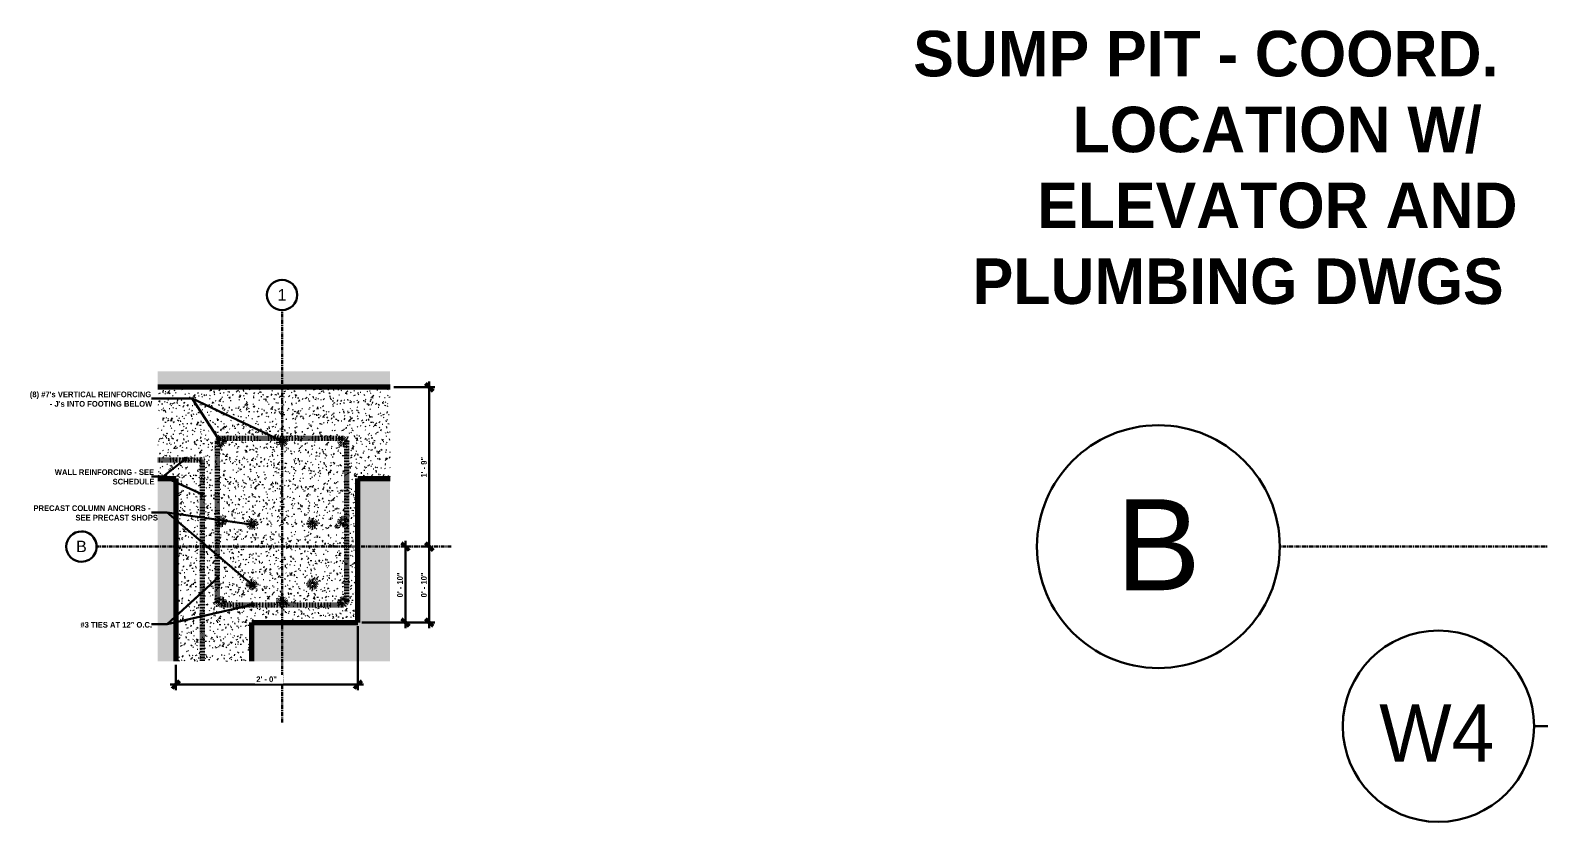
# Model space of a CAD drawing. Header units: inches. Extents: x -11943 to -10128, y -204 to 11732.
# Drawn here: x -11610.4 to -11411.5, y 11498.9 to 11603.3 of the extents above; entities that cross this region are included whole.
import ezdxf

# ---------------------------------------------------------------- set-up
doc = ezdxf.new("R2010")
doc.units = ezdxf.units.IN
doc.header["$MEASUREMENT"] = 0
doc.linetypes.add('Dash 1_16_', pattern=[0.125, 0.0625, -0.0625])
doc.linetypes.add('Grid Line 1_2_', pattern=[0.875, 0.5, -0.125, 0.125, -0.125])
for name, color, linetype, lineweight in [('A-ANNO-DIMS', 211, 'Continuous', 9), ('A-ANNO-DIMS-8', 211, 'Continuous', 9), ('A-ANNO-NOTE', 131, 'Continuous', 30), ('A-DETL', 90, 'Continuous', 9), ('A-FLOR', 192, 'Continuous', 18), ('A-WALL-IDEN', 211, 'Continuous', 30), ('A-WALL-PATT', 111, 'Continuous', 18), ('G-ANNO-TEXT', 231, 'Continuous', 9), ('S-FNDN', 32, 'Continuous', 18), ('S-GRID', 1, 'Continuous', 9), ('S-GRID-IDEN', 1, 'Continuous', 30)]:
    doc.layers.add(name, color=color, linetype=linetype, lineweight=lineweight)
doc.styles.add('Arial_2', font='arial.ttf', dxfattribs={"height": 1.5})
doc.styles.add('Arial_3', font='arial.ttf', dxfattribs={"height": 12})
doc.styles.add('Century Gothic', font='', dxfattribs={"height": 7.559055})
doc.styles.add('Century Gothic_B_1', font='', dxfattribs={"height": 0.75})
doc.styles.add('Century Gothic_B_2', font='', dxfattribs={"height": 6})
doc.styles.get('Century Gothic').set_extended_font_data('Century Gothic')
doc.styles.get('Century Gothic_B_1').set_extended_font_data('Century Gothic', bold=True)
doc.styles.get('Century Gothic_B_2').set_extended_font_data('Century Gothic', bold=True)
doc.dimstyles.new('OD__1_4__Tol___2', dxfattribs={"dimscale": 12, "dimtxt": 0.783126, "dimasz": 0.083333, "dimexe": 0.0625, "dimexo": 0.041667, "dimgap": 0.010417, "dimtad": 1, "dimrnd": 0.25, "dimzin": 1, "dimdsep": 46, "dimlunit": 4, "dimtxsty": 'Century Gothic_B_1', "dimblk1": 'OBLIQUE', "dimblk2": 'OBLIQUE', "dimsah": 1, "dimcen": 0.09, "dimdle": 0.0625, "dimazin": 0, "dimtfac": 1, "dimtdec": 4, "dimtix": 1, "dimtmove": 0, "dimatfit": 3, "dimfxl": 1, "dimtvp": 1, "dimtfill": 1, "dimfrac": 2, "dimtolj": 1, "dimtzin": 0, "dimlwd": 30, "dimlwe": 30, "dimarcsym": 2})
pattern_1 = [(50, (-8095.8574, 0), (2.29529108, -0.20022947), [0.24, -2.64]), (355, (-8095.8574, 0), (-0.44391855, 2.40684884), [0.192, -2.112]), (100.451, (-8095.6664, -0.017), (1.85147686, 2.206452), [0.204, -2.244]), (46.184, (-8095.8574, 0.64), (3.41498314, -0.5298822), [0.36, -3.96]), (96.636, (-8095.5724, 0.596), (2.9907744, 3.1175039), [0.306, -3.365]), (351.184, (-8095.8574, 0.64), (2.9911175, 3.1174062), [0.288, -3.168]), (21, (-8095.5374, 0.48), (1.91043364, -1.28790384), [0.24, -2.64]), (326, (-8095.5374, 0.48), (0.77860356, 2.3202934), [0.192, -2.112]), (71.451, (-8095.3784, 0.373), (2.6890473, 1.0321926), [0.204, -2.244]), (37.5, (-8095.85735, 0), (0.038893785, 1.0646921), [0.106, -1.981, 0.106, -2.038, -2.12]), (37.5, (-8095.85735, 0), (0.038893785, 1.0646921), [-4.23, 0.106, -2.014]), (7.5, (-8095.8574, 0), (0.84152303, 1.26163425), [0.106, -1.117, 0.106, -1.933, -0.808]), (7.5, (-8095.8574, 0), (0.84152303, 1.26163425), [-3.261, 0.106, -0.702]), (327.5, (-8096.57135, 0), (1.70784171, -0.07187965), [0.106, -0.694, 0.106, -2.39, -3.312]), (327.5, (-8096.57135, 0), (1.70784171, -0.07187965), [-3.296, 0.106, -3.206]), (317.5, (-8096.8914, 0), (1.86586297, 0.32069512), [0.106, -0.934, 0.106, -1.552, -2.352]), (317.5, (-8096.8914, 0), (1.86586297, 0.32069512), [-2.698, 0.106, -2.246])]

# ---------------------------------------------------------------- blocks, each defined once
blk = doc.blocks.new('Grid - Grid Head - Circle-1738874-DETAIL - PIER AT ELEVATOR')
at = {"layer": 'S-GRID-IDEN'}
for start, end in [(0, 180), (180, 0)]:
    blk.add_arc((-3481.32, 11568.36), 2, start, end, dxfattribs=at)
blk = doc.blocks.new('DIMBLOCK11-DETAIL - PIER AT ELEVATOR')
at = {"layer": 'A-ANNO-DIMS-8', "lineweight": 30}
for p, q in [((-11557.78, 11556.19), (-11562.45, 11556.19)), ((-11562.39, 11556.19), (-11557.03, 11556.19)), ((-11557.78, 11556.94), (-11557.78, 11535.19)), ((-11557.57, 11535.19), (-11558.53, 11535.19)), ((-11557.78, 11535.19), (-11557.57, 11535.19))]:
    blk.add_line(p, q, dxfattribs=at)
at = {"layer": 'A-ANNO-DIMS-8', "lineweight": 50}
for p, q in [((-11557.78, 11556.19), (-11558.28, 11556.69)), ((-11557.78, 11556.19), (-11557.28, 11555.69)), ((-11557.78, 11535.19), (-11558.28, 11535.69)), ((-11557.78, 11535.19), (-11557.28, 11534.69))]:
    blk.add_line(p, q, dxfattribs=at)
at = {"layer": 'A-ANNO-DIMS-8', "color": 0, "lineweight": 30, "insert": (-11558.86, 11544.29), "char_height": 0.75, "width": 3.3563, "attachment_point": 1, "rotation": 90, "line_spacing_factor": 0.984502, "style": 'Century Gothic_B_1', "bg_fill": 3, "box_fill_scale": 1.25, "bg_fill_color": 256, "bg_fill_true_color": 13158600, "bg_fill_transparency": 0}
blk.add_mtext('1\' - 9"', dxfattribs=at)
blk = doc.blocks.new('_Oblique')
at = {"color": 0, "linetype": 'ByBlock', "lineweight": -2}
blk.add_line((-0.5, -0.5), (0.5, 0.5), dxfattribs=at)
blk = doc.blocks.new('DIMBLOCK12-DETAIL - PIER AT ELEVATOR')
at = {"layer": 'A-ANNO-DIMS-8', "lineweight": 50}
for p, q in [((-11557.78, 11535.19), (-11558.28, 11535.69)), ((-11557.78, 11535.19), (-11557.28, 11534.69)), ((-11557.78, 11525.19), (-11558.28, 11525.69)), ((-11557.78, 11525.19), (-11557.28, 11524.69))]:
    blk.add_line(p, q, dxfattribs=at)
at = {"layer": 'A-ANNO-DIMS-8', "lineweight": 30}
for p, q in [((-11557.57, 11535.19), (-11558.53, 11535.19)), ((-11557.78, 11535.19), (-11557.78, 11524.44)), ((-11557.78, 11535.19), (-11557.57, 11535.19)), ((-11566.68, 11525.19), (-11557.03, 11525.19)), ((-11557.78, 11525.19), (-11566.68, 11525.19))]:
    blk.add_line(p, q, dxfattribs=at)
at = {"layer": 'A-ANNO-DIMS-8', "color": 0, "lineweight": 30, "insert": (-11558.86, 11528.5), "char_height": 0.75, "width": 4.0573, "attachment_point": 1, "rotation": 90, "line_spacing_factor": 0.984502, "style": 'Century Gothic_B_1', "bg_fill": 3, "box_fill_scale": 1.25, "bg_fill_color": 256, "bg_fill_true_color": 13158600, "bg_fill_transparency": 0}
blk.add_mtext('0\' - 10"', dxfattribs=at)
blk = doc.blocks.new('DIMBLOCK13-DETAIL - PIER AT ELEVATOR')
at = {"layer": 'A-ANNO-DIMS-8', "lineweight": 30}
for p, q in [((-11567.18, 11524.69), (-11567.18, 11516.25)), ((-11567.18, 11517), (-11567.18, 11524.69)), ((-11591.18, 11517), (-11591.18, 11519.59)), ((-11591.18, 11519.53), (-11591.18, 11516.25)), ((-11591.93, 11517), (-11566.43, 11517))]:
    blk.add_line(p, q, dxfattribs=at)
at = {"layer": 'A-ANNO-DIMS-8', "lineweight": 50}
for p, q in [((-11591.18, 11517), (-11590.68, 11517.5)), ((-11567.18, 11517), (-11566.68, 11517.5)), ((-11591.18, 11517), (-11591.68, 11516.5)), ((-11567.18, 11517), (-11567.68, 11516.5))]:
    blk.add_line(p, q, dxfattribs=at)
at = {"layer": 'A-ANNO-DIMS-8', "color": 0, "lineweight": 30, "insert": (-11580.58, 11518.08), "char_height": 0.75, "width": 3.3563, "attachment_point": 1, "line_spacing_factor": 0.984502, "style": 'Century Gothic_B_1', "bg_fill": 3, "box_fill_scale": 1.25, "bg_fill_color": 256, "bg_fill_true_color": 13158600, "bg_fill_transparency": 0}
blk.add_mtext('2\' - 0"', dxfattribs=at)
blk = doc.blocks.new('DIMBLOCK14-DETAIL - PIER AT ELEVATOR')
at = {"layer": 'A-ANNO-DIMS-8', "lineweight": 50}
for p, q in [((-11560.93, 11535.19), (-11561.43, 11535.69)), ((-11560.93, 11535.19), (-11560.43, 11534.69)), ((-11560.93, 11525.19), (-11561.43, 11525.69)), ((-11560.93, 11525.19), (-11560.43, 11524.69))]:
    blk.add_line(p, q, dxfattribs=at)
at = {"layer": 'A-ANNO-DIMS-8', "lineweight": 30}
for p, q in [((-11560.93, 11524.44), (-11560.93, 11535.94)), ((-11561.13, 11535.19), (-11560.18, 11535.19)), ((-11560.93, 11535.19), (-11561.13, 11535.19)), ((-11566.68, 11525.19), (-11560.18, 11525.19)), ((-11560.93, 11525.19), (-11566.68, 11525.19))]:
    blk.add_line(p, q, dxfattribs=at)
at = {"layer": 'A-ANNO-DIMS-8', "color": 0, "lineweight": 30, "insert": (-11562.01, 11528.5), "char_height": 0.75, "width": 4.0573, "attachment_point": 1, "rotation": 90, "line_spacing_factor": 0.984502, "style": 'Century Gothic_B_1', "bg_fill": 3, "box_fill_scale": 1.25, "bg_fill_color": 256, "bg_fill_true_color": 13158600, "bg_fill_transparency": 0}
blk.add_mtext('0\' - 10"', dxfattribs=at)
blk = doc.blocks.new('Grid - Grid Head - Circle-1738874-FOUNDATION PLAN AT ELEVATOR PIT')
at = {"layer": 'S-GRID-IDEN'}
for start, end in [(360, 180), (180, 360)]:
    blk.add_arc((0, 0), 0.25, start, end, dxfattribs=at)
blk = doc.blocks.new('Wall Type - Familia4-287244-FOUNDATION PLAN AT ELEVATOR PIT')
at = {"layer": 'A-WALL-IDEN'}
blk.add_circle((0, 0), 0.1969, dxfattribs=at)

msp = doc.modelspace()

# ---------------------------------------------------------------- hatches: boundary and pattern name
at = {"layer": 'A-ANNO-NOTE'}
h = msp.add_hatch(color=256, dxfattribs=at)
edge = h.paths.add_edge_path(flags=0)
edge.add_arc((-11585.49596, 11549.29239), 0.15625, 0, 360)
h = msp.add_hatch(color=256, dxfattribs=at)
edge = h.paths.add_edge_path(flags=0)
edge.add_arc((-11577.18623, 11549.07108), 0.15625, 0, 360)
h = msp.add_hatch(color=256, dxfattribs=at)
edge = h.paths.add_edge_path(flags=0)
edge.add_arc((-11589.96829, 11546.72605), 0.15625, 0, 360)
h = msp.add_hatch(color=256, dxfattribs=at)
edge = h.paths.add_edge_path(flags=0)
edge.add_arc((-11587.7726, 11542.12221), 0.15625, 0, 360)
h = msp.add_hatch(color=256, dxfattribs=at)
edge = h.paths.add_edge_path(flags=0)
edge.add_arc((-11581.26977, 11538.10576), 0.15625, 0, 360)
h = msp.add_hatch(color=256, dxfattribs=at)
edge = h.paths.add_edge_path(flags=0)
edge.add_arc((-11585.65951, 11531.05932), 0.15625, 0, 360)
h = msp.add_hatch(color=256, dxfattribs=at)
edge = h.paths.add_edge_path(flags=0)
edge.add_arc((-11581.11567, 11530.14165), 0.15625, 0, 360)
h = msp.add_hatch(color=256, dxfattribs=at)
edge = h.paths.add_edge_path(flags=0)
edge.add_arc((-11581.11567, 11527.52798), 0.15625, 0, 360)
at = {"layer": 'A-FLOR'}
h = msp.add_hatch(color=256, dxfattribs=at)
h.paths.add_polyline_path([(-11578.4953, 11520.08639), (-11562.94601, 11520.08639), (-11562.94601, 11544.1894), (-11567.18109, 11544.1894), (-11567.18109, 11525.1894), (-11581.18109, 11525.1894), (-11581.18109, 11520.08639)], flags=0)
h.paths.add_polyline_path([(-11591.18109, 11520.08639), (-11591.18109, 11544.1894), (-11593.55969, 11544.1894), (-11593.55969, 11520.08639)], flags=0)
h.paths.add_polyline_path([(-11576.64168, 11556.1894), (-11562.94601, 11556.1894), (-11562.94601, 11558.29848), (-11593.55969, 11558.29848), (-11593.55969, 11556.1894), (-11577.22446, 11556.1894)], flags=0)
at = {"layer": 'A-WALL-PATT', "lineweight": 9}
h = msp.add_hatch(dxfattribs=at)
h.set_pattern_fill('FP_3', color=256, style=0, pattern_type=2)
h.set_pattern_definition(pattern_1)
h.paths.add_polyline_path([(-11593.55969, 11544.1894), (-11562.94601, 11544.1894), (-11562.94601, 11556.1894), (-11593.55969, 11556.1894), (-11593.55969, 11544.46385)], flags=0)
h = msp.add_hatch(dxfattribs=at)
h.set_pattern_fill('FP_3', color=256, style=0, pattern_type=2)
h.set_pattern_definition(pattern_1)
h.paths.add_polyline_path([(-11581.7298, 11520.08639), (-11581.18109, 11520.08639), (-11581.18109, 11544.1894), (-11591.18109, 11544.1894), (-11591.18109, 11520.08639)], flags=0)
h = msp.add_hatch(dxfattribs=at)
h.set_pattern_fill('FP_3', color=256, style=0, pattern_type=2)
h.set_pattern_definition(pattern_1)
h.paths.add_polyline_path([(-11581.18109, 11525.1894), (-11567.18109, 11525.1894), (-11567.18109, 11544.1894), (-11581.18109, 11544.1894), (-11581.18109, 11539.76834)], flags=0)

# ---------------------------------------------------------------- linework, layer by layer
at = {"layer": 'A-ANNO-NOTE'}
for p, q in [((-11589.02082, 11554.70576), (-11594.36699, 11554.70576)), ((-11589.02082, 11554.70576), (-11594.36699, 11554.70576)), ((-11585.49596, 11549.29239), (-11589.02082, 11554.70576)), ((-11577.18623, 11549.07108), (-11589.02082, 11554.70576)), ((-11589.96829, 11546.72605), (-11592.83419, 11544.45576)), ((-11592.83419, 11544.45576), (-11594.36699, 11544.45576)), ((-11592.83419, 11544.45576), (-11594.36699, 11544.45576)), ((-11587.7726, 11542.12221), (-11592.83419, 11544.45576)), ((-11592.32195, 11539.70576), (-11594.36699, 11539.70576)), ((-11592.32195, 11539.70576), (-11594.36699, 11539.70576)), ((-11581.26977, 11538.10576), (-11592.32195, 11539.70576)), ((-11581.11567, 11530.14165), (-11592.32195, 11539.70576))]:
    msp.add_line(p, q, dxfattribs=at)
for centre in [(-11585.49596, 11549.29239), (-11577.18623, 11549.07108), (-11589.96829, 11546.72605), (-11587.7726, 11542.12221), (-11581.26977, 11538.10576), (-11585.65951, 11531.05932), (-11581.11567, 11530.14165), (-11581.11567, 11527.52798)]:
    msp.add_circle(centre, 0.15625, dxfattribs=at)
at = {"layer": 'A-DETL', "linetype": 'Dash 1_16_', "lineweight": 70}
for p, q in [((-11585.24359, 11549.4894), (-11569.11859, 11549.4894)), ((-11585.68109, 11527.9269), (-11585.68109, 11549.0519)), ((-11568.68109, 11549.0519), (-11568.68109, 11527.9269)), ((-11593.55969, 11546.6257), (-11587.71692, 11546.6257)), ((-11587.71692, 11546.6257), (-11587.71692, 11520.08639)), ((-11569.11859, 11527.4894), (-11585.24359, 11527.4894))]:
    msp.add_line(p, q, dxfattribs=at)
for centre in [(-11585.24359, 11549.0519), (-11577.18109, 11549.0519), (-11569.11859, 11549.0519), (-11585.24359, 11538.4894), (-11581.18109, 11538.1894), (-11573.18109, 11538.1894), (-11569.11859, 11538.4894), (-11581.18109, 11530.1894), (-11573.18109, 11530.1894), (-11585.24359, 11527.9269), (-11577.18109, 11527.9269), (-11569.11859, 11527.9269)]:
    msp.add_circle(centre, 0.4375, dxfattribs=at)
at = {"layer": 'A-WALL-IDEN'}
msp.add_line((-11357.86914, 11511.51296), (-11412.16836, 11511.51296), dxfattribs=at)
at = {"layer": 'S-FNDN', "lineweight": 70}
for p, q in [((-11562.94601, 11556.1894), (-11593.55969, 11556.1894)), ((-11593.55969, 11544.1894), (-11591.18109, 11544.1894)), ((-11591.18109, 11544.1894), (-11591.18109, 11520.08639)), ((-11567.18109, 11525.1894), (-11567.18109, 11544.1894)), ((-11567.18109, 11544.1894), (-11562.94601, 11544.1894)), ((-11581.18109, 11520.08639), (-11581.18109, 11525.1894)), ((-11581.18109, 11525.1894), (-11567.18109, 11525.1894))]:
    msp.add_line(p, q, dxfattribs=at)
at = {"layer": 'S-GRID', "linetype": 'Grid Line 1_2_', "lineweight": 30}
for p, q in [((-11577.18109, 11512.02531), (-11577.18109, 11566.35774)), ((-11554.88675, 11535.1894), (-11601.61503, 11535.1894)), ((-11135.96303, 11535.1894), (-11445.67769, 11535.1894))]:
    msp.add_line(p, q, dxfattribs=at)

# ---------------------------------------------------------------- block references
at = {"layer": 'A-WALL-IDEN', "xscale": 63.99999999999997, "yscale": 63.99999999999997, "zscale": 63.99999999999997}
msp.add_blockref('Wall Type - Familia4-287244-FOUNDATION PLAN AT ELEVATOR PIT', (-11424.76678, 11511.51296), dxfattribs=at)
at = {"layer": 'S-GRID-IDEN'}
msp.add_blockref('Grid - Grid Head - Circle-1738874-DETAIL - PIER AT ELEVATOR', (-8095.85735, 0), dxfattribs=at)
at = {"layer": 'S-GRID-IDEN', "xscale": 63.99999999999997, "yscale": 63.99999999999997, "zscale": 63.99999999999997, "rotation": 89.99999999999974}
msp.add_blockref('Grid - Grid Head - Circle-1738874-FOUNDATION PLAN AT ELEVATOR PIT', (-11461.67769, 11535.1894), dxfattribs=at)
at = {"layer": 'S-GRID-IDEN', "rotation": 90.0000000000011}
msp.add_blockref('Grid - Grid Head - Circle-1738874-DETAIL - PIER AT ELEVATOR', (-35.25729, 15016.51313), dxfattribs=at)

# ---------------------------------------------------------------- texts
at = {"layer": 'A-ANNO-NOTE', "lineweight": 9, "char_height": 0.75, "attachment_point": 1, "style": 'Century Gothic_B_1'}
for s, insert, width in [("(8) #7's VERTICAL REINFORCING", (-11610.42998, 11555.63444), 19.46775), ("- J's INTO FOOTING BELOW", (-11607.78415, 11554.38444), 16.261), ('WALL REINFORCING - SEE', (-11607.13865, 11545.38444), 15.47825), ('SCHEDULE', (-11599.51365, 11544.13444), 6.23675), ('PRECAST COLUMN ANCHORS -', (-11609.95124, 11540.63444), 18.887), ('SEE PRECAST SHOPS', (-11604.40958, 11539.38444), 12.1705), ('#3 TIES AT 12" O.C.', (-11603.76227, 11525.25925), 11.38775)]:
    msp.add_mtext(s, dxfattribs=dict(at, insert=insert, width=width))
at = {"layer": 'A-WALL-IDEN', "lineweight": 9, "insert": (-11432.57063, 11514.39258), "char_height": 7.559055, "width": 19.19, "attachment_point": 1, "style": 'Century Gothic'}
msp.add_mtext('W4', dxfattribs=at)
at = {"layer": 'G-ANNO-TEXT', "color": 147, "lineweight": 20, "char_height": 6, "attachment_point": 1, "style": 'Century Gothic_B_2'}
for s, insert, width in [('SUMP PIT - COORD. ', (-11493.97905, 11603.17882), 94.536), ('LOCATION W/ ', (-11472.97905, 11593.17882), 69.084), ('ELEVATOR AND ', (-11477.64572, 11583.17882), 74.74), ('PLUMBING DWGS', (-11486.14572, 11573.17882), 85.042)]:
    msp.add_mtext(s, dxfattribs=dict(at, insert=insert, width=width))
at = {"layer": 'S-GRID-IDEN', "lineweight": 9, "attachment_point": 1}
for s, insert, char_height, width, style in [('1', (-11577.77517, 11569.13173), 1.5, 1.414, 'Arial_2'), ('B', (-11467.28199, 11541.44328), 12, 13.534, 'Arial_3'), ('B', (-11604.31556, 11535.97113), 1.5, 1.69175, 'Arial_2')]:
    msp.add_mtext(s, dxfattribs=dict(at, insert=insert, char_height=char_height, width=width, style=style))

# ---------------------------------------------------------------- next in the draw order: dimensions: what is measured, and where the dimension line sits
at = {"layer": 'A-ANNO-DIMS', "lineweight": 30}
dim = msp.add_linear_dim(base=(-11557.77566, 11535.1894), p1=(-11562.88675, 11556.1894), p2=(-11557.06856, 11535.1894), angle=90, dimstyle='OD__1_4__Tol___2', override={"dimpost": '<>', "dimfxl": 21.791086}, dxfattribs=at)
dim.commit()
dim.dimension.update_dxf_attribs({"geometry": 'DIMBLOCK11-DETAIL - PIER AT ELEVATOR', "text_midpoint": (-11558.29453, 11545.6894)})

# ---------------------------------------------------------------- next in the draw order: dimensions: what is measured, and where the dimension line sits
dim = msp.add_linear_dim(base=(-11557.77566, 11525.1894), p1=(-11557.06856, 11535.1894), p2=(-11567.18109, 11525.1894), angle=90, dimstyle='OD__1_4__Tol___2', override={"dimpost": '<>', "dimfxl": 14.221932}, dxfattribs=at)
dim.commit()
dim.dimension.update_dxf_attribs({"geometry": 'DIMBLOCK12-DETAIL - PIER AT ELEVATOR', "text_midpoint": (-11558.29453, 11530.1894)})

# ---------------------------------------------------------------- next in the draw order: dimensions: what is measured, and where the dimension line sits
dim = msp.add_linear_dim(base=(-11567.18109, 11516.99802), p1=(-11591.18109, 11520.02531), p2=(-11567.18109, 11525.1894), dimstyle='OD__1_4__Tol___2', override={"dimpost": '<>', "dimfxl": 24.549294}, dxfattribs=at)
dim.commit()
dim.dimension.update_dxf_attribs({"geometry": 'DIMBLOCK13-DETAIL - PIER AT ELEVATOR', "text_midpoint": (-11579.18109, 11517.51688)})

# ---------------------------------------------------------------- next in the draw order: linework, layer by layer
at = {"layer": 'A-ANNO-NOTE'}
for p, q in [((-11585.65951, 11531.05932), (-11592.32195, 11524.95576)), ((-11581.11567, 11527.52798), (-11592.32195, 11524.95576)), ((-11592.32195, 11524.95576), (-11594.36699, 11524.95576)), ((-11592.32195, 11524.95576), (-11594.36699, 11524.95576))]:
    msp.add_line(p, q, dxfattribs=at)

# ---------------------------------------------------------------- next in the draw order: dimensions: what is measured, and where the dimension line sits
at = {"layer": 'A-ANNO-DIMS', "lineweight": 30}
dim = msp.add_linear_dim(base=(-11560.92527, 11535.1894), p1=(-11567.18109, 11525.1894), p2=(-11561.63237, 11535.1894), angle=90, dimstyle='OD__1_4__Tol___2', override={"dimpost": '<>', "dimfxl": 11.436268}, dxfattribs=at)
dim.commit()
dim.dimension.update_dxf_attribs({"geometry": 'DIMBLOCK14-DETAIL - PIER AT ELEVATOR', "text_midpoint": (-11561.44413, 11530.1894)})

doc.saveas('drawing.dxf')
